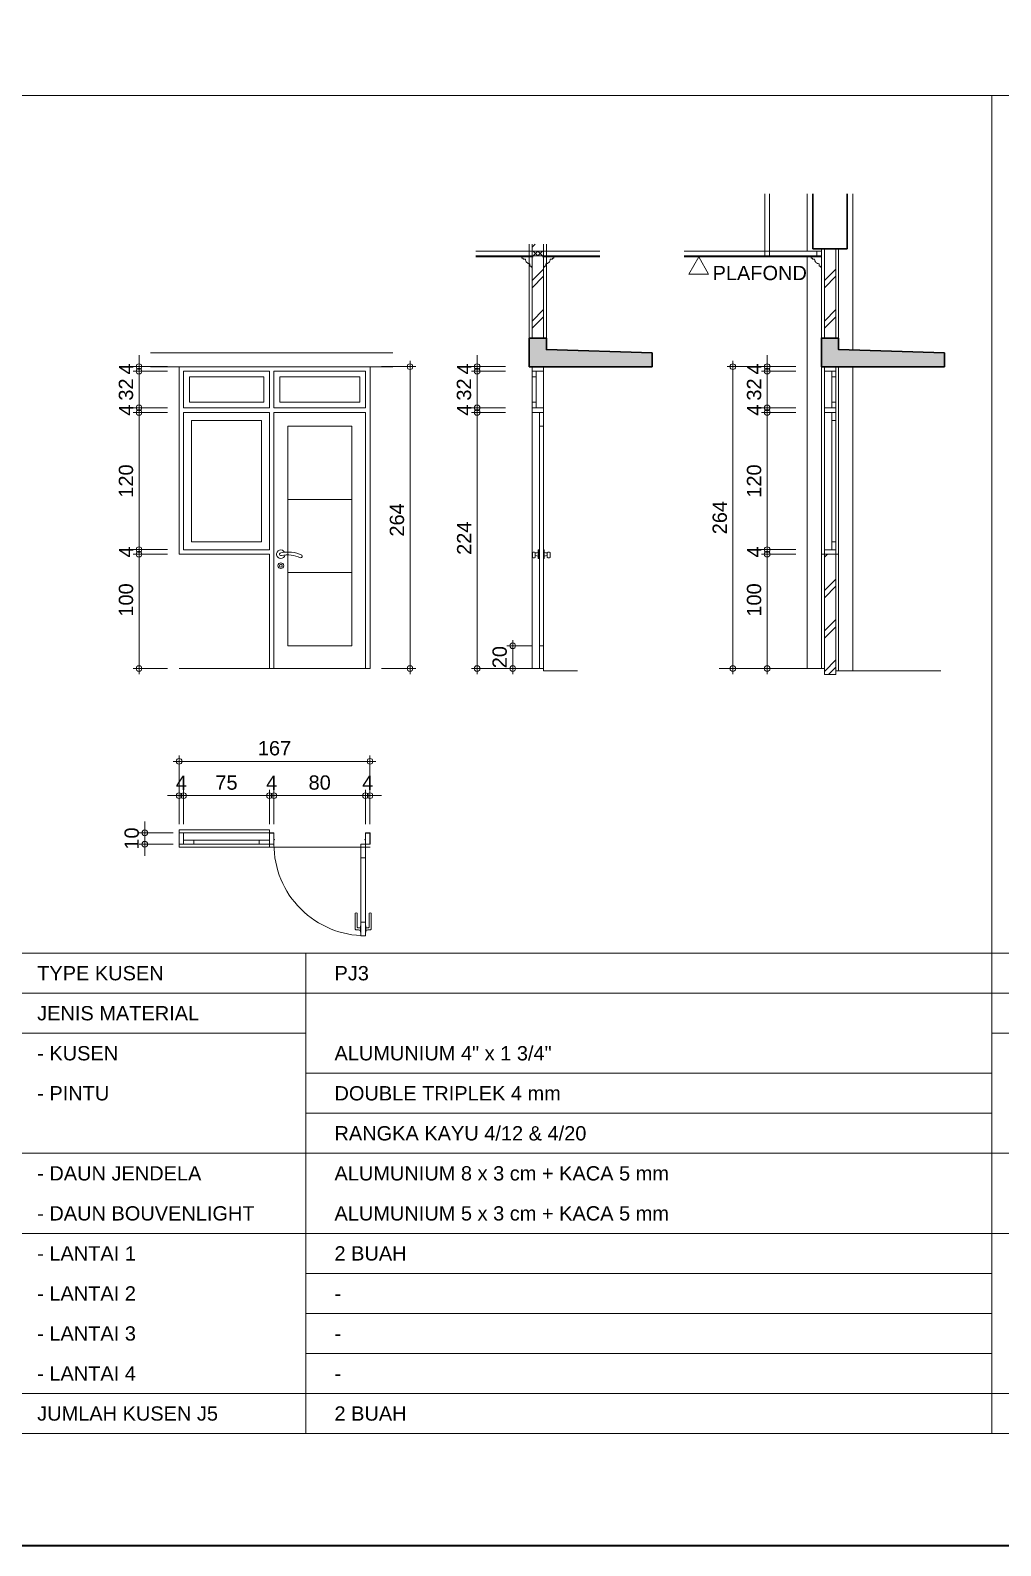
# Model space of a CAD drawing. Header units: millimetres. Extents: x -11 to 1625, y -267 to 180.
# Drawn here: x 1030.48 to 1047.45, y -46 to -19.5 of the extents above; entities that cross this region are included whole.
import ezdxf
from ezdxf.enums import TextEntityAlignment as Align

# ---------------------------------------------------------------- set-up
doc = ezdxf.new("R2010")
doc.units = ezdxf.units.MM
for name, color, linetype, lineweight in [('ars', 11, 'Continuous', 5), ('blk', 1, 'Continuous', 30), ('GRS KOP', 1, 'Continuous', 35), ('kop', 7, 'Continuous', 20), ('kus', 63, 'Continuous', 15), ('lan', 7, 'Continuous', 15), ('not', 7, 'Continuous', 20), ('PARTISI', 190, 'Continuous', 9), ('pla', 213, 'Continuous', 15), ('sol kol', 8, 'Continuous', 0), ('tem', 5, 'Continuous', 20), ('u', 6, 'Continuous', 20)]:
    doc.layers.add(name, color=color, linetype=linetype, lineweight=lineweight)
doc.styles.add('BARU', font='complex.shx')
doc.styles.add('S', font='SIMPLEX', dxfattribs={"width": 1.1})
doc.styles.get("Standard").update_dxf_attribs({"font": 'ARIALUNI.TTF'})
doc.dimstyles.new('SK 50', dxfattribs={"dimtxt": 0.25, "dimasz": 0.1, "dimexe": 0, "dimexo": 0, "dimgap": 0.1, "dimtad": 1, "dimdec": 0, "dimlfac": 50, "dimzin": 12, "dimdsep": 46, "dimtxsty": 'Standard', "dimblk": 'BULAT', "dimcen": 0.1, "dimclrd": 256, "dimclre": 256, "dimclrt": 256, "dimadec": 0, "dimazin": 3, "dimtfac": 1, "dimtdec": 0, "dimtofl": 0, "dimtmove": 0, "dimatfit": 3, "dimldrblk": 'BULAT', "dimfxl": 0, "dimtolj": 1, "dimtzin": 0, "dimlwd": -1, "dimlwe": -1, "dimarcsym": 0})

# ---------------------------------------------------------------- blocks, each defined once
blk = doc.blocks.new('kop')
at = {"layer": 'GRS KOP'}
blk.add_lwpolyline([(1, 54), (83, 54), (83, 1), (1, 1)], close=True, dxfattribs=at)
at = {"layer": 'kop', "style": 'BARU', "flags": 4}
for p, height in [((73.8, 5.4), 0.35), ((80.303, 5.382), 0.25), ((73.8, 4.9), 0.35), ((80.303, 4.882), 0.25), ((73.8, 4.4), 0.35), ((80.303, 4.382), 0.25)]:
    blk.add_attdef('-', p, '', height=height, dxfattribs=at)
at = {"layer": 'kop', "flags": 4}
for tag, p in [('AR-00', (78.057, 2.648)), ('00', (81.238, 2.647))]:
    blk.add_attdef(tag, text='', height=0.35, dxfattribs=at).set_placement(p, align=Align.MIDDLE)
blk = doc.blocks.new('BULAT')
for p, q in [((-1, 0), (1, 0)), ((0, -1), (0, 1))]:
    blk.add_line(p, q)
blk.add_circle((0, 0), 0.5)
blk = doc.blocks.new('*D1891')
at = {"layer": 'Defpoints', "color": 0, "ltscale": 0.15}
for p in [(1038.791, -26.182), (1038.291, -30.662), (1038.791, -30.662)]:
    blk.add_point(p, dxfattribs=at)
at = {"layer": 'u', "ltscale": 0.15}
for p, q in [((1038.791, -26.182), (1038.291, -26.182)), ((1038.291, -26.282), (1038.291, -30.562)), ((1038.791, -30.662), (1038.291, -30.662))]:
    blk.add_line(p, q, dxfattribs=at)
at = {"layer": 'u', "ltscale": 0.15, "xscale": 0.1, "yscale": 0.1, "zscale": 0.1}
for p, rotation in [((1038.291, -26.182), 90), ((1038.291, -30.662), 270)]:
    blk.add_blockref('BULAT', p, dxfattribs=dict(at, rotation=rotation))
at = {"layer": 'u', "ltscale": 0.15, "insert": (1038.065, -28.382), "char_height": 0.25, "attachment_point": 5, "rotation": 90}
blk.add_mtext('\\A1;224', dxfattribs=at)
blk = doc.blocks.new('*D1892')
at = {"layer": 'Defpoints', "color": 0, "ltscale": 0.15}
for p in [(1038.291, -26.182), (1038.791, -26.102), (1038.791, -26.182)]:
    blk.add_point(p, dxfattribs=at)
at = {"layer": 'u', "ltscale": 0.15}
for p, q in [((1038.291, -26.002), (1038.291, -25.902)), ((1038.791, -26.102), (1038.291, -26.102)), ((1038.791, -26.182), (1038.291, -26.182)), ((1038.291, -26.282), (1038.291, -26.382))]:
    blk.add_line(p, q, dxfattribs=at)
at = {"layer": 'u', "ltscale": 0.15, "xscale": 0.1, "yscale": 0.1, "zscale": 0.1}
for p, rotation in [((1038.291, -26.102), 270), ((1038.291, -26.182), 90)]:
    blk.add_blockref('BULAT', p, dxfattribs=dict(at, rotation=rotation))
at = {"layer": 'u', "ltscale": 0.15, "insert": (1038.066, -26.142), "char_height": 0.25, "attachment_point": 5, "rotation": 90}
blk.add_mtext('\\A1;4', dxfattribs=at)
blk = doc.blocks.new('*D1893')
at = {"layer": 'Defpoints', "color": 0, "ltscale": 0.15}
for p in [(1038.791, -25.462), (1038.291, -26.102), (1038.791, -26.102)]:
    blk.add_point(p, dxfattribs=at)
at = {"layer": 'u', "ltscale": 0.15}
for p, q in [((1038.791, -25.462), (1038.291, -25.462)), ((1038.291, -25.562), (1038.291, -26.002)), ((1038.791, -26.102), (1038.291, -26.102))]:
    blk.add_line(p, q, dxfattribs=at)
at = {"layer": 'u', "ltscale": 0.15, "xscale": 0.1, "yscale": 0.1, "zscale": 0.1}
for p, rotation in [((1038.291, -25.462), 90), ((1038.291, -26.102), 270)]:
    blk.add_blockref('BULAT', p, dxfattribs=dict(at, rotation=rotation))
at = {"layer": 'u', "ltscale": 0.15, "insert": (1038.063, -25.782), "char_height": 0.25, "attachment_point": 5, "rotation": 90}
blk.add_mtext('\\A1;32', dxfattribs=at)
blk = doc.blocks.new('*D1894')
at = {"layer": 'Defpoints', "color": 0, "ltscale": 0.15}
for p in [(1038.791, -25.382), (1038.291, -25.462), (1038.791, -25.462)]:
    blk.add_point(p, dxfattribs=at)
at = {"layer": 'u', "ltscale": 0.15}
for p, q in [((1038.291, -25.282), (1038.291, -25.182)), ((1038.791, -25.382), (1038.291, -25.382)), ((1038.791, -25.462), (1038.291, -25.462)), ((1038.291, -25.562), (1038.291, -25.662))]:
    blk.add_line(p, q, dxfattribs=at)
at = {"layer": 'u', "ltscale": 0.15, "xscale": 0.1, "yscale": 0.1, "zscale": 0.1}
for p, rotation in [((1038.291, -25.382), 270), ((1038.291, -25.462), 90)]:
    blk.add_blockref('BULAT', p, dxfattribs=dict(at, rotation=rotation))
at = {"layer": 'u', "ltscale": 0.15, "insert": (1038.066, -25.422), "char_height": 0.25, "attachment_point": 5, "rotation": 90}
blk.add_mtext('\\A1;4', dxfattribs=at)
blk = doc.blocks.new('*D1895')
at = {"layer": 'Defpoints', "color": 0, "ltscale": 0.15}
for p in [(1039.253, -30.262), (1038.914, -30.662), (1039.253, -30.662)]:
    blk.add_point(p, dxfattribs=at)
at = {"layer": 'u', "ltscale": 0.15}
for p, q in [((1039.253, -30.262), (1038.914, -30.262)), ((1038.914, -30.362), (1038.914, -30.562)), ((1039.253, -30.662), (1038.914, -30.662))]:
    blk.add_line(p, q, dxfattribs=at)
at = {"layer": 'u', "ltscale": 0.15, "xscale": 0.1, "yscale": 0.1, "zscale": 0.1}
for p, rotation in [((1038.914, -30.262), 90), ((1038.914, -30.662), 270)]:
    blk.add_blockref('BULAT', p, dxfattribs=dict(at, rotation=rotation))
at = {"layer": 'u', "ltscale": 0.15, "insert": (1038.687, -30.462), "char_height": 0.25, "attachment_point": 5, "rotation": 90}
blk.add_mtext('\\A1;20', dxfattribs=at)
blk = doc.blocks.new('*D1896')
at = {"layer": 'Defpoints', "color": 0, "ltscale": 0.15}
for p in [(1043.865, -28.662), (1043.365, -30.662), (1043.865, -30.662)]:
    blk.add_point(p, dxfattribs=at)
at = {"layer": 'u', "ltscale": 0.15}
for p, q in [((1043.865, -28.662), (1043.365, -28.662)), ((1043.365, -28.762), (1043.365, -30.562)), ((1043.865, -30.662), (1043.365, -30.662))]:
    blk.add_line(p, q, dxfattribs=at)
at = {"layer": 'u', "ltscale": 0.15, "xscale": 0.1, "yscale": 0.1, "zscale": 0.1}
for p, rotation in [((1043.365, -28.662), 90), ((1043.365, -30.662), 270)]:
    blk.add_blockref('BULAT', p, dxfattribs=dict(at, rotation=rotation))
at = {"layer": 'u', "ltscale": 0.15, "insert": (1043.137, -29.462), "char_height": 0.25, "attachment_point": 5, "rotation": 90}
blk.add_mtext('\\A1;100', dxfattribs=at)
blk = doc.blocks.new('*D1897')
at = {"layer": 'Defpoints', "color": 0, "ltscale": 0.15}
for p in [(1043.865, -28.582), (1043.365, -28.662), (1043.865, -28.662)]:
    blk.add_point(p, dxfattribs=at)
at = {"layer": 'u', "ltscale": 0.15}
for p, q in [((1043.365, -28.482), (1043.365, -28.382)), ((1043.865, -28.582), (1043.365, -28.582)), ((1043.865, -28.662), (1043.365, -28.662)), ((1043.365, -28.762), (1043.365, -28.862))]:
    blk.add_line(p, q, dxfattribs=at)
at = {"layer": 'u', "ltscale": 0.15, "xscale": 0.1, "yscale": 0.1, "zscale": 0.1}
for p, rotation in [((1043.365, -28.582), 270), ((1043.365, -28.662), 90)]:
    blk.add_blockref('BULAT', p, dxfattribs=dict(at, rotation=rotation))
at = {"layer": 'u', "ltscale": 0.15, "insert": (1043.14, -28.622), "char_height": 0.25, "attachment_point": 5, "rotation": 90}
blk.add_mtext('\\A1;4', dxfattribs=at)
blk = doc.blocks.new('*D1898')
at = {"layer": 'Defpoints', "color": 0, "ltscale": 0.15}
for p in [(1043.865, -26.182), (1043.365, -28.582), (1043.865, -28.582)]:
    blk.add_point(p, dxfattribs=at)
at = {"layer": 'u', "ltscale": 0.15}
for p, q in [((1043.865, -26.182), (1043.365, -26.182)), ((1043.365, -26.282), (1043.365, -28.482)), ((1043.865, -28.582), (1043.365, -28.582))]:
    blk.add_line(p, q, dxfattribs=at)
at = {"layer": 'u', "ltscale": 0.15, "xscale": 0.1, "yscale": 0.1, "zscale": 0.1}
for p, rotation in [((1043.365, -26.182), 90), ((1043.365, -28.582), 270)]:
    blk.add_blockref('BULAT', p, dxfattribs=dict(at, rotation=rotation))
at = {"layer": 'u', "ltscale": 0.15, "insert": (1043.137, -27.382), "char_height": 0.25, "attachment_point": 5, "rotation": 90}
blk.add_mtext('\\A1;120', dxfattribs=at)
blk = doc.blocks.new('*D1899')
at = {"layer": 'Defpoints', "color": 0, "ltscale": 0.15}
for p in [(1043.865, -25.462), (1043.365, -26.102), (1043.865, -26.102)]:
    blk.add_point(p, dxfattribs=at)
at = {"layer": 'u', "ltscale": 0.15}
for p, q in [((1043.865, -25.462), (1043.365, -25.462)), ((1043.365, -25.562), (1043.365, -26.002)), ((1043.865, -26.102), (1043.365, -26.102))]:
    blk.add_line(p, q, dxfattribs=at)
at = {"layer": 'u', "ltscale": 0.15, "xscale": 0.1, "yscale": 0.1, "zscale": 0.1}
for p, rotation in [((1043.365, -25.462), 90), ((1043.365, -26.102), 270)]:
    blk.add_blockref('BULAT', p, dxfattribs=dict(at, rotation=rotation))
at = {"layer": 'u', "ltscale": 0.15, "insert": (1043.137, -25.782), "char_height": 0.25, "attachment_point": 5, "rotation": 90}
blk.add_mtext('\\A1;32', dxfattribs=at)
blk = doc.blocks.new('*D1900')
at = {"layer": 'Defpoints', "color": 0, "ltscale": 0.15}
for p in [(1043.865, -25.382), (1043.365, -25.462), (1043.865, -25.462)]:
    blk.add_point(p, dxfattribs=at)
at = {"layer": 'u', "ltscale": 0.15}
for p, q in [((1043.365, -25.282), (1043.365, -25.182)), ((1043.865, -25.382), (1043.365, -25.382)), ((1043.865, -25.462), (1043.365, -25.462)), ((1043.365, -25.562), (1043.365, -25.662))]:
    blk.add_line(p, q, dxfattribs=at)
at = {"layer": 'u', "ltscale": 0.15, "xscale": 0.1, "yscale": 0.1, "zscale": 0.1}
for p, rotation in [((1043.365, -25.382), 270), ((1043.365, -25.462), 90)]:
    blk.add_blockref('BULAT', p, dxfattribs=dict(at, rotation=rotation))
at = {"layer": 'u', "ltscale": 0.15, "insert": (1043.14, -25.422), "char_height": 0.25, "attachment_point": 5, "rotation": 90}
blk.add_mtext('\\A1;4', dxfattribs=at)
blk = doc.blocks.new('*D1901')
at = {"layer": 'Defpoints', "color": 0, "ltscale": 0.15}
for p in [(1043.365, -26.182), (1043.865, -26.102), (1043.865, -26.182)]:
    blk.add_point(p, dxfattribs=at)
at = {"layer": 'u', "ltscale": 0.15}
for p, q in [((1043.365, -26.002), (1043.365, -25.902)), ((1043.865, -26.102), (1043.365, -26.102)), ((1043.865, -26.182), (1043.365, -26.182)), ((1043.365, -26.282), (1043.365, -26.382))]:
    blk.add_line(p, q, dxfattribs=at)
at = {"layer": 'u', "ltscale": 0.15, "xscale": 0.1, "yscale": 0.1, "zscale": 0.1}
for p, rotation in [((1043.365, -26.102), 270), ((1043.365, -26.182), 90)]:
    blk.add_blockref('BULAT', p, dxfattribs=dict(at, rotation=rotation))
at = {"layer": 'u', "ltscale": 0.15, "insert": (1043.14, -26.142), "char_height": 0.25, "attachment_point": 5, "rotation": 90}
blk.add_mtext('\\A1;4', dxfattribs=at)
blk = doc.blocks.new('PEILA')
blk.add_lwpolyline([(-0.188, -0.325), (0.188, -0.325), (0, 0)], close=True)
at = {"style": 'S', "width": 1.1, "flags": 4}
blk.add_attdef('CAT', (0.265, -0.289), '', height=0.2, dxfattribs=at)
blk = doc.blocks.new('*D1902')
at = {"layer": 'Defpoints', "color": 0, "ltscale": 0.15}
for p in [(1043.265, -25.382), (1042.765, -30.662), (1043.265, -30.662)]:
    blk.add_point(p, dxfattribs=at)
at = {"layer": 'u', "ltscale": 0.15}
for p, q in [((1043.265, -25.382), (1042.765, -25.382)), ((1042.765, -25.482), (1042.765, -30.562)), ((1043.265, -30.662), (1042.765, -30.662))]:
    blk.add_line(p, q, dxfattribs=at)
at = {"layer": 'u', "ltscale": 0.15, "xscale": 0.1, "yscale": 0.1, "zscale": 0.1}
for p, rotation in [((1042.765, -25.382), 90), ((1042.765, -30.662), 270)]:
    blk.add_blockref('BULAT', p, dxfattribs=dict(at, rotation=rotation))
at = {"layer": 'u', "ltscale": 0.15, "insert": (1042.537, -28.022), "char_height": 0.25, "attachment_point": 5, "rotation": 90}
blk.add_mtext('\\A1;264', dxfattribs=at)
blk = doc.blocks.new('*D1903')
at = {"layer": 'Defpoints', "color": 0, "ltscale": 0.15}
for p in [(1036.618, -25.382), (1036.618, -30.662), (1037.118, -30.662)]:
    blk.add_point(p, dxfattribs=at)
at = {"layer": 'u', "ltscale": 0.15}
for p, q in [((1036.618, -25.382), (1037.118, -25.382)), ((1037.118, -25.482), (1037.118, -30.562)), ((1036.618, -30.662), (1037.118, -30.662))]:
    blk.add_line(p, q, dxfattribs=at)
at = {"layer": 'u', "ltscale": 0.15, "xscale": 0.1, "yscale": 0.1, "zscale": 0.1}
for p, rotation in [((1037.118, -25.382), 90), ((1037.118, -30.662), 270)]:
    blk.add_blockref('BULAT', p, dxfattribs=dict(at, rotation=rotation))
at = {"layer": 'u', "ltscale": 0.15, "insert": (1036.891, -28.062), "char_height": 0.25, "attachment_point": 5, "rotation": 90}
blk.add_mtext('\\A1;264', dxfattribs=at)
blk = doc.blocks.new('*D1904')
at = {"layer": 'Defpoints', "color": 0, "ltscale": 0.15}
for p in [(1032.878, -28.662), (1032.378, -30.662), (1032.878, -30.662)]:
    blk.add_point(p, dxfattribs=at)
at = {"layer": 'u', "ltscale": 0.15}
for p, q in [((1032.878, -28.662), (1032.378, -28.662)), ((1032.378, -28.762), (1032.378, -30.562)), ((1032.878, -30.662), (1032.378, -30.662))]:
    blk.add_line(p, q, dxfattribs=at)
at = {"layer": 'u', "ltscale": 0.15, "xscale": 0.1, "yscale": 0.1, "zscale": 0.1}
for p, rotation in [((1032.378, -28.662), 90), ((1032.378, -30.662), 270)]:
    blk.add_blockref('BULAT', p, dxfattribs=dict(at, rotation=rotation))
at = {"layer": 'u', "ltscale": 0.15, "insert": (1032.151, -29.462), "char_height": 0.25, "attachment_point": 5, "rotation": 90}
blk.add_mtext('\\A1;100', dxfattribs=at)
blk = doc.blocks.new('*D1905')
at = {"layer": 'Defpoints', "color": 0, "ltscale": 0.15}
for p in [(1032.878, -28.582), (1032.378, -28.662), (1032.878, -28.662)]:
    blk.add_point(p, dxfattribs=at)
at = {"layer": 'u', "ltscale": 0.15}
for p, q in [((1032.378, -28.482), (1032.378, -28.382)), ((1032.878, -28.582), (1032.378, -28.582)), ((1032.878, -28.662), (1032.378, -28.662)), ((1032.378, -28.762), (1032.378, -28.862))]:
    blk.add_line(p, q, dxfattribs=at)
at = {"layer": 'u', "ltscale": 0.15, "xscale": 0.1, "yscale": 0.1, "zscale": 0.1}
for p, rotation in [((1032.378, -28.582), 270), ((1032.378, -28.662), 90)]:
    blk.add_blockref('BULAT', p, dxfattribs=dict(at, rotation=rotation))
at = {"layer": 'u', "ltscale": 0.15, "insert": (1032.153, -28.622), "char_height": 0.25, "attachment_point": 5, "rotation": 90}
blk.add_mtext('\\A1;4', dxfattribs=at)
blk = doc.blocks.new('*D1906')
at = {"layer": 'Defpoints', "color": 0, "ltscale": 0.15}
for p in [(1032.878, -26.182), (1032.378, -28.582), (1032.878, -28.582)]:
    blk.add_point(p, dxfattribs=at)
at = {"layer": 'u', "ltscale": 0.15}
for p, q in [((1032.878, -26.182), (1032.378, -26.182)), ((1032.378, -26.282), (1032.378, -28.482)), ((1032.878, -28.582), (1032.378, -28.582))]:
    blk.add_line(p, q, dxfattribs=at)
at = {"layer": 'u', "ltscale": 0.15, "xscale": 0.1, "yscale": 0.1, "zscale": 0.1}
for p, rotation in [((1032.378, -26.182), 90), ((1032.378, -28.582), 270)]:
    blk.add_blockref('BULAT', p, dxfattribs=dict(at, rotation=rotation))
at = {"layer": 'u', "ltscale": 0.15, "insert": (1032.151, -27.382), "char_height": 0.25, "attachment_point": 5, "rotation": 90}
blk.add_mtext('\\A1;120', dxfattribs=at)
blk = doc.blocks.new('*D1907')
at = {"layer": 'Defpoints', "color": 0, "ltscale": 0.15}
for p in [(1032.878, -25.462), (1032.378, -26.102), (1032.878, -26.102)]:
    blk.add_point(p, dxfattribs=at)
at = {"layer": 'u', "ltscale": 0.15}
for p, q in [((1032.878, -25.462), (1032.378, -25.462)), ((1032.378, -25.562), (1032.378, -26.002)), ((1032.878, -26.102), (1032.378, -26.102))]:
    blk.add_line(p, q, dxfattribs=at)
at = {"layer": 'u', "ltscale": 0.15, "xscale": 0.1, "yscale": 0.1, "zscale": 0.1}
for p, rotation in [((1032.378, -25.462), 90), ((1032.378, -26.102), 270)]:
    blk.add_blockref('BULAT', p, dxfattribs=dict(at, rotation=rotation))
at = {"layer": 'u', "ltscale": 0.15, "insert": (1032.151, -25.782), "char_height": 0.25, "attachment_point": 5, "rotation": 90}
blk.add_mtext('\\A1;32', dxfattribs=at)
blk = doc.blocks.new('*D1908')
at = {"layer": 'Defpoints', "color": 0, "ltscale": 0.15}
for p in [(1032.878, -25.382), (1032.378, -25.462), (1032.878, -25.462)]:
    blk.add_point(p, dxfattribs=at)
at = {"layer": 'u', "ltscale": 0.15}
for p, q in [((1032.378, -25.282), (1032.378, -25.182)), ((1032.878, -25.382), (1032.378, -25.382)), ((1032.878, -25.462), (1032.378, -25.462)), ((1032.378, -25.562), (1032.378, -25.662))]:
    blk.add_line(p, q, dxfattribs=at)
at = {"layer": 'u', "ltscale": 0.15, "xscale": 0.1, "yscale": 0.1, "zscale": 0.1}
for p, rotation in [((1032.378, -25.382), 270), ((1032.378, -25.462), 90)]:
    blk.add_blockref('BULAT', p, dxfattribs=dict(at, rotation=rotation))
at = {"layer": 'u', "ltscale": 0.15, "insert": (1032.153, -25.422), "char_height": 0.25, "attachment_point": 5, "rotation": 90}
blk.add_mtext('\\A1;4', dxfattribs=at)
blk = doc.blocks.new('*D1909')
at = {"layer": 'Defpoints', "color": 0, "ltscale": 0.15}
for p in [(1032.378, -26.182), (1032.878, -26.102), (1032.878, -26.182)]:
    blk.add_point(p, dxfattribs=at)
at = {"layer": 'u', "ltscale": 0.15}
for p, q in [((1032.378, -26.002), (1032.378, -25.902)), ((1032.878, -26.102), (1032.378, -26.102)), ((1032.878, -26.182), (1032.378, -26.182)), ((1032.378, -26.282), (1032.378, -26.382))]:
    blk.add_line(p, q, dxfattribs=at)
at = {"layer": 'u', "ltscale": 0.15, "xscale": 0.1, "yscale": 0.1, "zscale": 0.1}
for p, rotation in [((1032.378, -26.102), 270), ((1032.378, -26.182), 90)]:
    blk.add_blockref('BULAT', p, dxfattribs=dict(at, rotation=rotation))
at = {"layer": 'u', "ltscale": 0.15, "insert": (1032.153, -26.142), "char_height": 0.25, "attachment_point": 5, "rotation": 90}
blk.add_mtext('\\A1;4', dxfattribs=at)
blk = doc.blocks.new('*D1910')
at = {"layer": 'Defpoints', "color": 0, "ltscale": 0.15}
for p in [(1034.658, -32.884), (1033.158, -33.384), (1034.658, -33.384)]:
    blk.add_point(p, dxfattribs=at)
at = {"layer": 'u', "ltscale": 0.15}
for p, q in [((1033.158, -33.384), (1033.158, -32.884)), ((1033.258, -32.884), (1034.558, -32.884)), ((1034.658, -33.384), (1034.658, -32.884))]:
    blk.add_line(p, q, dxfattribs=at)
at = {"layer": 'u', "ltscale": 0.15, "xscale": 0.1, "yscale": 0.1, "zscale": 0.1, "rotation": 180}
blk.add_blockref('BULAT', (1033.158, -32.884), dxfattribs=at)
at = {"layer": 'u', "ltscale": 0.15, "xscale": 0.1, "yscale": 0.1, "zscale": 0.1}
blk.add_blockref('BULAT', (1034.658, -32.884), dxfattribs=at)
at = {"layer": 'u', "ltscale": 0.15, "insert": (1033.908, -32.657), "char_height": 0.25, "attachment_point": 5}
blk.add_mtext('\\A1;75', dxfattribs=at)
blk = doc.blocks.new('*D1911')
at = {"layer": 'Defpoints', "color": 0, "ltscale": 0.15}
for p in [(1034.738, -32.884), (1034.658, -33.384), (1034.738, -33.384)]:
    blk.add_point(p, dxfattribs=at)
at = {"layer": 'u', "ltscale": 0.15}
for p, q in [((1034.558, -32.884), (1034.458, -32.884)), ((1034.658, -33.384), (1034.658, -32.884)), ((1034.738, -33.384), (1034.738, -32.884)), ((1034.838, -32.884), (1034.938, -32.884))]:
    blk.add_line(p, q, dxfattribs=at)
at = {"layer": 'u', "ltscale": 0.15, "xscale": 0.1, "yscale": 0.1, "zscale": 0.1}
blk.add_blockref('BULAT', (1034.658, -32.884), dxfattribs=at)
at = {"layer": 'u', "ltscale": 0.15, "xscale": 0.1, "yscale": 0.1, "zscale": 0.1, "rotation": 180}
blk.add_blockref('BULAT', (1034.738, -32.884), dxfattribs=at)
at = {"layer": 'u', "ltscale": 0.15, "insert": (1034.698, -32.659), "char_height": 0.25, "attachment_point": 5}
blk.add_mtext('\\A1;4', dxfattribs=at)
blk = doc.blocks.new('*D1912')
at = {"layer": 'Defpoints', "color": 0, "ltscale": 0.15}
for p in [(1033.158, -32.884), (1033.078, -33.384), (1033.158, -33.384)]:
    blk.add_point(p, dxfattribs=at)
at = {"layer": 'u', "ltscale": 0.15}
for p, q in [((1032.978, -32.884), (1032.878, -32.884)), ((1033.078, -33.384), (1033.078, -32.884)), ((1033.158, -33.384), (1033.158, -32.884)), ((1033.258, -32.884), (1033.358, -32.884))]:
    blk.add_line(p, q, dxfattribs=at)
at = {"layer": 'u', "ltscale": 0.15, "xscale": 0.1, "yscale": 0.1, "zscale": 0.1}
blk.add_blockref('BULAT', (1033.078, -32.884), dxfattribs=at)
at = {"layer": 'u', "ltscale": 0.15, "xscale": 0.1, "yscale": 0.1, "zscale": 0.1, "rotation": 180}
blk.add_blockref('BULAT', (1033.158, -32.884), dxfattribs=at)
at = {"layer": 'u', "ltscale": 0.15, "insert": (1033.118, -32.659), "char_height": 0.25, "attachment_point": 5}
blk.add_mtext('\\A1;4', dxfattribs=at)
blk = doc.blocks.new('*D1913')
at = {"layer": 'Defpoints', "color": 0, "ltscale": 0.15}
for p in [(1032.478, -33.534), (1032.978, -33.534), (1032.978, -33.734)]:
    blk.add_point(p, dxfattribs=at)
at = {"layer": 'u', "ltscale": 0.15}
for p, q in [((1032.478, -33.434), (1032.478, -33.334)), ((1032.978, -33.534), (1032.478, -33.534)), ((1032.978, -33.734), (1032.478, -33.734)), ((1032.478, -33.834), (1032.478, -33.934))]:
    blk.add_line(p, q, dxfattribs=at)
at = {"layer": 'u', "ltscale": 0.15, "xscale": 0.1, "yscale": 0.1, "zscale": 0.1}
for p, rotation in [((1032.478, -33.534), 270), ((1032.478, -33.734), 90)]:
    blk.add_blockref('BULAT', p, dxfattribs=dict(at, rotation=rotation))
at = {"layer": 'u', "ltscale": 0.15, "insert": (1032.251, -33.634), "char_height": 0.25, "attachment_point": 5, "rotation": 90}
blk.add_mtext('\\A1;10', dxfattribs=at)
blk = doc.blocks.new('*D1914')
at = {"layer": 'Defpoints', "color": 0, "ltscale": 0.15}
for p in [(1036.338, -32.884), (1034.738, -33.384), (1036.338, -33.384)]:
    blk.add_point(p, dxfattribs=at)
at = {"layer": 'u', "ltscale": 0.15}
for p, q in [((1034.738, -33.384), (1034.738, -32.884)), ((1034.838, -32.884), (1036.238, -32.884)), ((1036.338, -33.384), (1036.338, -32.884))]:
    blk.add_line(p, q, dxfattribs=at)
at = {"layer": 'u', "ltscale": 0.15, "xscale": 0.1, "yscale": 0.1, "zscale": 0.1, "rotation": 180}
blk.add_blockref('BULAT', (1034.738, -32.884), dxfattribs=at)
at = {"layer": 'u', "ltscale": 0.15, "xscale": 0.1, "yscale": 0.1, "zscale": 0.1}
blk.add_blockref('BULAT', (1036.338, -32.884), dxfattribs=at)
at = {"layer": 'u', "ltscale": 0.15, "insert": (1035.538, -32.656), "char_height": 0.25, "attachment_point": 5}
blk.add_mtext('\\A1;80', dxfattribs=at)
blk = doc.blocks.new('*D1915')
at = {"layer": 'Defpoints', "color": 0, "ltscale": 0.15}
for p in [(1036.418, -32.884), (1036.338, -33.384), (1036.418, -33.384)]:
    blk.add_point(p, dxfattribs=at)
at = {"layer": 'u', "ltscale": 0.15}
for p, q in [((1036.238, -32.884), (1036.138, -32.884)), ((1036.338, -33.384), (1036.338, -32.884)), ((1036.418, -33.384), (1036.418, -32.884)), ((1036.518, -32.884), (1036.618, -32.884))]:
    blk.add_line(p, q, dxfattribs=at)
at = {"layer": 'u', "ltscale": 0.15, "xscale": 0.1, "yscale": 0.1, "zscale": 0.1}
blk.add_blockref('BULAT', (1036.338, -32.884), dxfattribs=at)
at = {"layer": 'u', "ltscale": 0.15, "xscale": 0.1, "yscale": 0.1, "zscale": 0.1, "rotation": 180}
blk.add_blockref('BULAT', (1036.418, -32.884), dxfattribs=at)
at = {"layer": 'u', "ltscale": 0.15, "insert": (1036.378, -32.659), "char_height": 0.25, "attachment_point": 5}
blk.add_mtext('\\A1;4', dxfattribs=at)
blk = doc.blocks.new('*D1916')
at = {"layer": 'Defpoints', "color": 0, "ltscale": 0.15}
for p in [(1036.418, -32.284), (1033.078, -32.784), (1036.418, -32.784)]:
    blk.add_point(p, dxfattribs=at)
at = {"layer": 'u', "ltscale": 0.15}
for p, q in [((1033.078, -32.784), (1033.078, -32.284)), ((1033.178, -32.284), (1036.318, -32.284)), ((1036.418, -32.784), (1036.418, -32.284))]:
    blk.add_line(p, q, dxfattribs=at)
at = {"layer": 'u', "ltscale": 0.15, "xscale": 0.1, "yscale": 0.1, "zscale": 0.1, "rotation": 180}
blk.add_blockref('BULAT', (1033.078, -32.284), dxfattribs=at)
at = {"layer": 'u', "ltscale": 0.15, "xscale": 0.1, "yscale": 0.1, "zscale": 0.1}
blk.add_blockref('BULAT', (1036.418, -32.284), dxfattribs=at)
at = {"layer": 'u', "ltscale": 0.15, "insert": (1034.748, -32.056), "char_height": 0.25, "attachment_point": 5}
blk.add_mtext('\\A1;167', dxfattribs=at)

msp = doc.modelspace()

# ---------------------------------------------------------------- hatches: boundary and pattern name
at = {"layer": 'ars'}
h = msp.add_hatch(dxfattribs=at)
h.set_pattern_fill('TEMBOK', color=256, scale=0.5)
h.set_pattern_definition([(45, (1011.36155, -124.60036), (-0.3535534, 0.3535534), []), (45, (1011.48655, -124.60036), (-0.3535534, 0.3535534), [])])
h.paths.add_polyline_path([(1039.2531041, -24.8823467), (1039.2531041, -23.2423467), (1039.4531041, -23.2423467), (1039.4531041, -24.8823467)])
h = msp.add_hatch(dxfattribs=at)
h.set_pattern_fill('TEMBOK', color=256, scale=0.5)
h.set_pattern_definition([(45, (1016.47337, -124.60036), (-0.3535534, 0.3535534), []), (45, (1016.59837, -124.60036), (-0.3535534, 0.3535534), [])])
h.paths.add_polyline_path([(1044.3649295, -24.8823467), (1044.3649295, -23.3223467), (1044.5649295, -23.3223467), (1044.5649295, -24.8823467)])
h = msp.add_hatch(dxfattribs=at)
h.set_pattern_fill('TEMBOK', color=256, scale=0.5)
h.set_pattern_definition([(45, (1016.47337, -130.02036), (-0.3535534, 0.3535534), []), (45, (1016.59837, -130.02036), (-0.3535534, 0.3535534), [])])
h.paths.add_polyline_path([(1044.3649295, -30.7623467), (1044.3649295, -28.6623467), (1044.5649295, -28.6623467), (1044.5649295, -30.7623467)])
at = {"layer": 'sol kol'}
h = msp.add_hatch(color=256, dxfattribs=at)
h.dxf.hatch_style = 1
h.paths.add_polyline_path([(1039.5031041, -24.8823467), (1039.2031041, -24.8823467), (1039.2031041, -25.3823467), (1041.3531041, -25.3823467), (1041.3531041, -25.1423467), (1039.5031041, -25.0823467)])
h = msp.add_hatch(color=256, dxfattribs=at)
h.dxf.hatch_style = 1
h.paths.add_polyline_path([(1044.6149295, -24.8823467), (1044.3149295, -24.8823467), (1044.3149295, -25.3823467), (1046.4649295, -25.3823467), (1046.4649295, -25.1423467), (1044.6149295, -25.0823467)])

# ---------------------------------------------------------------- linework, layer by layer
at = {"layer": 'ars'}
for p, q in [((1039.2531041, -23.2423467), (1039.2531041, -24.8823467)), ((1039.4531041, -23.2423467), (1039.4531041, -24.8823467)), ((1039.2731041, -23.4623467), (1038.2699154, -23.4623467)), ((1039.2731041, -23.4423467), (1039.3531041, -23.3623467)), ((1039.2731041, -23.3623467), (1039.3531041, -23.4423467)), ((1039.3531041, -23.3623467), (1039.4331041, -23.4423467)), ((1039.3531041, -23.4423467), (1039.4331041, -23.3623467)), ((1039.4331041, -23.4623467), (1040.4362927, -23.4623467)), ((1044.3149295, -23.4623467), (1041.910664, -23.4623467)), ((1044.3649295, -23.3223467), (1044.3649295, -24.8823467)), ((1044.5649295, -23.3223467), (1044.5649295, -24.8823467))]:
    msp.add_line(p, q, dxfattribs=at)
for points in [[(1039.3731041, -28.5873467), (1039.3616004, -28.5873467), (1039.3616004, -28.7373467), (1039.3731041, -28.7373467)], [(1039.4531041, -28.5873467), (1039.4646077, -28.5873467), (1039.4646077, -28.7373467), (1039.4531041, -28.7373467)], [(1044.3649295, -30.7623467), (1044.3649295, -28.6623467), (1044.5649295, -28.6623467), (1044.5649295, -30.7623467)], [(1036.2582864, -35.1575195), (1036.2496587, -35.1575195), (1036.2496587, -35.2700195), (1036.2582864, -35.2700195)], [(1036.3382864, -35.1575195), (1036.3469142, -35.1575195), (1036.3469142, -35.2700195), (1036.3382864, -35.2700195)]]:
    msp.add_lwpolyline(points, close=True, dxfattribs=at)
for points in [[(1039.2574875, -28.6328206), (1039.2574875, -28.7163842)], [(1039.3074875, -28.6328206), (1039.3074875, -28.7163842)], [(1039.3143765, -28.6388743), (1039.3074875, -28.6388743)], [(1039.3143765, -28.6858192), (1039.3074875, -28.6858192)], [(1039.5118317, -28.6388743), (1039.5187206, -28.6388743)], [(1039.5118317, -28.6858192), (1039.5187206, -28.6858192)], [(1039.5187206, -28.6328206), (1039.5187206, -28.7163842)], [(1039.5687206, -28.6328206), (1039.5687206, -28.7163842)], [(1036.1559087, -35.2172645), (1036.1559087, -34.9413308)], [(1036.1934087, -35.1854516), (1036.1934087, -34.9413308)], [(1036.4031642, -35.1854516), (1036.4031642, -34.9413308)], [(1036.4406642, -35.2172645), (1036.4406642, -34.9413308)], [(1036.2142407, -35.2320311), (1036.171574, -35.2320311)], [(1036.2259148, -35.1945311), (1036.2021709, -35.1945311)], [(1036.3706581, -35.1945311), (1036.394402, -35.1945311)], [(1036.3823321, -35.2320311), (1036.4249988, -35.2320311)]]:
    msp.add_lwpolyline(points, dxfattribs=at)
for radius in [0.05, 0.025]:
    msp.add_circle((1034.8582864, -28.8623467), radius, dxfattribs=at)
for centre, radius, start, end in [((1034.8582864, -28.6623467), 0.075, 28.82940801, 350.35403801), ((1034.8582864, -28.6623467), 0.025, 90, 296.21183583), ((1034.9832864, -29.1740284), 0.5510465, 63.91762256, 103.11116645), ((1034.9800186, -29.185215), 0.5125345, 64.13933705, 102.47219505), ((1035.2062034, -28.6974577), 0.0266789, 264.35247846, 43.48276666), ((1039.2824875, -28.662805), 0.0390393, 50.17975461, 129.82024539), ((1039.2824875, -28.6863998), 0.0390393, 230.17975461, 309.82024539), ((1039.3119602, -28.4895876), 0.1493062, 269.07273269, 289.4189203), ((1039.3119602, -28.8351059), 0.1493062, 70.5810797, 90.92726731), ((1039.5142479, -28.4895876), 0.1493062, 250.5810797, 270.92726731), ((1039.5142479, -28.8351059), 0.1493062, 89.07273269, 109.4189203), ((1039.5437206, -28.662805), 0.0390393, 50.17975461, 129.82024539), ((1039.5437206, -28.6863998), 0.0390393, 230.17975461, 309.82024539), ((1036.1746587, -34.965262), 0.0304017, 51.92142877, 128.07857123), ((1036.4219142, -34.965262), 0.0304017, 51.92142877, 128.07857123), ((1036.1902994, -35.1964736), 0.0401868, 211.15503282, 242.22772902), ((1036.2068214, -35.1812755), 0.0140478, 197.29452579, 250.66761071), ((1036.2124285, -35.3439961), 0.1119796, 70.5810797, 90.92726731), ((1036.2160925, -35.096075), 0.0989449, 275.69714016, 289.8306514), ((1036.3804803, -35.096075), 0.0989449, 250.1693486, 264.30285984), ((1036.3841443, -35.3439961), 0.1119796, 89.07273269, 109.4189203), ((1036.3897515, -35.1812755), 0.0140478, 289.33238929, 342.70547421), ((1036.4062735, -35.1964736), 0.0401868, 297.77227098, 328.84496718)]:
    msp.add_arc(centre, radius, start, end, dxfattribs=at)
at = {"layer": 'blk'}
for p, q in [((1044.1649295, -22.3623467), (1044.1649295, -23.3223467)), ((1044.7649295, -22.3623467), (1044.7649295, -23.3223467)), ((1044.1649295, -23.3223467), (1044.7649295, -23.3223467))]:
    msp.add_line(p, q, dxfattribs=at)
for points in [[(1039.5031041, -24.8823467), (1039.2031041, -24.8823467), (1039.2031041, -25.3823467), (1041.3531041, -25.3823467), (1041.3531041, -25.1423467), (1039.5031041, -25.0823467)], [(1044.6149295, -24.8823467), (1044.3149295, -24.8823467), (1044.3149295, -25.3823467), (1046.4649295, -25.3823467), (1046.4649295, -25.1423467), (1044.6149295, -25.0823467)]]:
    msp.add_lwpolyline(points, close=True, dxfattribs=at)
at = {"layer": 'kus'}
for p, q in [((1033.0782864, -28.6623467), (1033.0782864, -25.3823467)), ((1036.4182864, -30.6623467), (1036.4182864, -25.3823467)), ((1044.3649295, -25.3823467), (1044.3649295, -28.6623467)), ((1044.5649295, -25.3823467), (1044.5649295, -28.6623467)), ((1034.7382864, -26.1023467), (1034.7382864, -25.4623467)), ((1034.7382864, -25.4623467), (1036.3382864, -25.4623467)), ((1036.3382864, -26.1023467), (1036.3382864, -25.4623467)), ((1039.2531041, -25.4623467), (1039.2531041, -30.6623467)), ((1039.3231041, -25.5623467), (1039.2531041, -25.5623467)), ((1039.3231041, -25.4623467), (1039.3231041, -26.1023467)), ((1039.4531041, -25.4623467), (1039.4531041, -30.6623467)), ((1044.3649295, -25.4623467), (1044.5649295, -25.4623467)), ((1044.4949295, -25.4623467), (1044.4949295, -26.1023467)), ((1044.4949295, -25.5623467), (1044.5649295, -25.5623467)), ((1034.7382864, -26.1023467), (1036.3382864, -26.1023467)), ((1034.7382864, -30.6623467), (1034.7382864, -26.1823467)), ((1034.7382864, -26.1823467), (1036.3382864, -26.1823467)), ((1036.3382864, -30.6623467), (1036.3382864, -26.1823467)), ((1039.3231041, -26.0023467), (1039.2531041, -26.0023467)), ((1039.4531041, -26.1023467), (1039.2531041, -26.1023467)), ((1039.4531041, -26.1823467), (1039.2531041, -26.1823467)), ((1039.3831041, -26.1823467), (1039.3831041, -30.6623467)), ((1044.3649295, -26.1023467), (1044.5649295, -26.1023467)), ((1044.3649295, -26.1823467), (1044.5649295, -26.1823467)), ((1044.4949295, -26.0023467), (1044.5649295, -26.0023467)), ((1044.4949295, -26.1823467), (1044.4949295, -28.5823467)), ((1034.9782864, -30.2623467), (1034.9782864, -26.4223467)), ((1034.9782864, -26.4223467), (1036.0982864, -26.4223467)), ((1036.0982864, -30.2623467), (1036.0982864, -26.4223467)), ((1039.4531041, -26.4223467), (1039.3831041, -26.4223467)), ((1044.4949295, -26.3223467), (1044.5649295, -26.3223467)), ((1034.9782864, -27.7023467), (1036.0982864, -27.7023467)), ((1044.3649295, -28.5823467), (1044.5649295, -28.5823467)), ((1044.4949295, -28.4423467), (1044.5649295, -28.4423467)), ((1033.0782864, -28.6623467), (1034.6582864, -28.6623467)), ((1034.6582864, -28.6623467), (1034.6582864, -30.6623467)), ((1034.9782864, -28.9823467), (1036.0982864, -28.9823467)), ((1034.9782864, -30.2623467), (1036.0982864, -30.2623467)), ((1039.4531041, -30.2623467), (1039.3831041, -30.2623467)), ((1033.1582864, -33.5337695), (1034.6582864, -33.5337695)), ((1033.1582864, -33.6637695), (1034.6582864, -33.6637695)), ((1033.1582864, -33.7337695), (1034.6582864, -33.7337695)), ((1033.3382864, -33.6637695), (1033.3382864, -33.7337695)), ((1034.4782864, -33.6637695), (1034.4782864, -33.7337695))]:
    msp.add_line(p, q, dxfattribs=at)
for points in [[(1039.2531041, -25.4623467), (1039.4531041, -25.4623467), (1039.4531041, -25.3823467), (1039.2531041, -25.3823467)], [(1033.1582864, -25.4623467), (1033.1582864, -26.1023467), (1034.6582864, -26.1023467), (1034.6582864, -25.4623467)], [(1033.2582864, -25.5623467), (1033.2582864, -26.0023467), (1034.5582864, -26.0023467), (1034.5582864, -25.5623467)], [(1034.8382864, -25.5623467), (1034.8382864, -26.0023467), (1036.2382864, -26.0023467), (1036.2382864, -25.5623467)], [(1033.1582864, -26.1823467), (1033.1582864, -28.5823467), (1034.6582864, -28.5823467), (1034.6582864, -26.1823467)], [(1033.2982864, -26.3223467), (1033.2982864, -28.4423467), (1034.5182864, -28.4423467), (1034.5182864, -26.3223467)], [(1033.0782864, -33.7337695), (1033.1582864, -33.7337695), (1033.1582864, -33.5337695), (1033.0782864, -33.5337695)], [(1034.6582864, -33.5337695), (1034.7382864, -33.5337695), (1034.7382864, -33.6467574), (1034.7480631, -33.650275), (1034.7480631, -33.6537695), (1034.7382864, -33.6537695), (1034.7382864, -33.6566742), (1034.7382864, -33.7337695), (1034.6582864, -33.7337695)], [(1034.7342864, -33.5377695), (1034.6622864, -33.5377695), (1034.6622864, -33.7297695), (1034.7342864, -33.7297695)], [(1036.3285098, -33.6537695), (1036.3382864, -33.6537695), (1036.3382864, -33.6566742), (1036.3382864, -33.7337695), (1036.4182864, -33.7337695), (1036.4182864, -33.5337695), (1036.3382864, -33.5337695), (1036.3382864, -33.6467574), (1036.3285098, -33.650275)], [(1036.3422864, -33.5377695), (1036.4142864, -33.5377695), (1036.4142864, -33.7297695), (1036.3422864, -33.7297695)], [(1036.3382864, -33.7337695), (1036.2582864, -33.7337695), (1036.2582864, -33.9737695), (1036.3382864, -33.9737695)], [(1036.3382864, -35.0937695), (1036.2582864, -35.0937695), (1036.2582864, -33.9737695), (1036.3382864, -33.9737695)], [(1036.3382864, -35.3337695), (1036.2582864, -35.3337695), (1036.2582864, -35.0937695), (1036.3382864, -35.0937695)]]:
    msp.add_lwpolyline(points, close=True, dxfattribs=at)
msp.add_lwpolyline([(1034.7382864, -33.7337695, 0.4142135624), (1036.3382864, -35.3337695, 1.3032253728)], format="xyb", dxfattribs=at)
at = {"layer": 'lan'}
for p, q in [((1063.4876631, -20.6383231), (997.9151349, -20.6383231)), ((1047.2968204, -44.0383231), (1047.2968204, -20.6383231)), ((1039.2031041, -23.2423467), (1039.2031041, -24.8823467)), ((1039.5031041, -23.2423467), (1039.5031041, -24.8823467)), ((1044.3149295, -23.3223467), (1044.3149295, -24.8823467)), ((1044.6149295, -23.3223467), (1044.6149295, -24.8823467)), ((1032.5782864, -25.1423467), (1036.8182864, -25.1423467)), ((1032.5782864, -25.3823467), (1036.8182864, -25.3823467)), ((1044.3149295, -25.3823467), (1044.3149295, -30.6623467)), ((1044.6149295, -25.3823467), (1044.6149295, -30.7023467)), ((1033.0782864, -30.6623467), (1036.4182864, -30.6623467)), ((1038.2179154, -30.6623467), (1039.4531041, -30.6623467)), ((1039.4531041, -30.6623467), (1039.4531041, -30.7023467)), ((1039.4531041, -30.7023467), (1040.0468445, -30.7023467)), ((1042.5265355, -30.6623467), (1044.3649295, -30.6623467)), ((1046.4033235, -30.7023467), (1044.5649295, -30.7023467)), ((1034.6582864, -33.4837695), (1033.0782864, -33.4837695)), ((1033.0782864, -33.4837695), (1033.0782864, -33.7837695)), ((1034.6582864, -33.5337695), (1034.6582864, -33.4837695)), ((1033.0782864, -33.7837695), (1034.6582864, -33.7837695)), ((1034.6582864, -33.7837695), (1034.6582864, -33.7337695)), ((1034.6582864, -33.7837695), (1036.4182864, -33.7837695)), ((1063.4876631, -35.6383231), (997.9151349, -35.6383231)), ((1035.2968204, -44.0383231), (1035.2968204, -35.6383231)), ((1047.2968204, -36.3383231), (1030.2968204, -36.3383231)), ((1063.4876631, -36.3383231), (1047.2968204, -36.3383231)), ((1035.2968204, -37.0383231), (1030.2968204, -37.0383231)), ((1052.2968204, -37.0383231), (1047.2968204, -37.0383231)), ((1047.2968204, -37.7383231), (1035.2968204, -37.7383231)), ((1047.2968204, -38.4383231), (1035.2968204, -38.4383231)), ((1047.2968204, -39.1383231), (1030.2968204, -39.1383231)), ((1063.4876631, -39.1383231), (1047.2968204, -39.1383231)), ((1047.2968204, -40.5383231), (1030.2968204, -40.5383231)), ((1063.4876631, -40.5383231), (1047.2968204, -40.5383231)), ((1047.2968204, -41.2383231), (1035.2968204, -41.2383231)), ((1047.2968204, -41.9383231), (1035.2968204, -41.9383231)), ((1047.2968204, -42.6383231), (1035.2968204, -42.6383231)), ((1047.2968204, -43.3383231), (1030.2968204, -43.3383231)), ((1063.4876631, -43.3383231), (1047.2968204, -43.3383231)), ((1063.4876631, -44.0383231), (997.9151349, -44.0383231))]:
    msp.add_line(p, q, dxfattribs=at)
for points in [[(1039.0951041, -23.5023467), (1039.0951041, -23.4823467), (1039.0751041, -23.4823467), (1039.0751041, -23.4623467), (1039.2551041, -23.4623467), (1039.2551041, -23.6423467), (1039.2351041, -23.6423467), (1039.2351041, -23.6223467), (1039.2151041, -23.6223467), (1039.2151041, -23.5823467, -0.4142135624), (1039.1351041, -23.5023467)], [(1039.6111041, -23.5023467), (1039.6111041, -23.4823467), (1039.6311041, -23.4823467), (1039.6311041, -23.4623467), (1039.4511041, -23.4623467), (1039.4511041, -23.6423467), (1039.4711041, -23.6423467), (1039.4711041, -23.6223467), (1039.4911041, -23.6223467), (1039.4911041, -23.5823467, 0.4142135624), (1039.5711041, -23.5023467)], [(1044.1549295, -23.5023467), (1044.1549295, -23.4823467), (1044.1349295, -23.4823467), (1044.1349295, -23.4623467), (1044.3149295, -23.4623467), (1044.3149295, -23.6423467), (1044.2949295, -23.6423467), (1044.2949295, -23.6223467), (1044.2749295, -23.6223467), (1044.2749295, -23.5823467, -0.4142135624), (1044.1949295, -23.5023467)]]:
    msp.add_lwpolyline(points, format="xyb", close=True, dxfattribs=at)
at = {"layer": 'PARTISI'}
msp.add_line((1039.2731041, -23.3623467), (1039.4331041, -23.3623467), dxfattribs=at)
at = {"layer": 'pla'}
for p, q in [((1043.3249295, -22.3623467), (1043.3249295, -23.4423467)), ((1043.4049295, -22.3623467), (1043.4049295, -23.4423467)), ((1038.2699154, -23.3623467), (1040.4362927, -23.3623467)), ((1038.2699154, -23.4423467), (1040.4362927, -23.4423467)), ((1044.3149295, -23.3623467), (1041.910664, -23.3623467)), ((1044.3149295, -23.4423467), (1041.910664, -23.4423467)), ((1044.2349295, -23.3623467), (1044.2349295, -23.4423467))]:
    msp.add_line(p, q, dxfattribs=at)
at = {"layer": 'tem'}
for p, q in [((1044.0649295, -22.3623467), (1044.0649295, -23.3623467)), ((1044.8649295, -22.3623467), (1044.8649295, -25.0904548)), ((1044.0649295, -23.4623467), (1044.0649295, -30.6623467)), ((1044.8649295, -25.3823467), (1044.8649295, -30.7023467)), ((1044.6149295, -28.6623467), (1044.3149295, -28.6623467))]:
    msp.add_line(p, q, dxfattribs=at)

# ---------------------------------------------------------------- block references
at = {"layer": 'kop'}
msp.add_blockref('kop', (995.2141622, -47), dxfattribs=at)
at = {"layer": 'not'}
ref = msp.add_blockref('PEILA', (1042.1667589, -23.4623467), dxfattribs=dict(at, xscale=0.9237604307034012, yscale=0.9237604307034012, zscale=0.9237604307034012))
ref.add_attrib('CAT', 'PLAFOND', (1042.4101043, -23.8688986), dxfattribs={"layer": '0', "height": 0.25, "flags": 4})

# ---------------------------------------------------------------- texts
for s, p in [('TYPE KUSEN', (1030.5968204, -36.1133231)), ('PJ3', (1035.7968204, -36.1133231)), ('JENIS MATERIAL', (1030.5968204, -36.8133231)), ('- KUSEN', (1030.5968204, -37.5133231)), ('ALUMUNIUM 4" x 1 3/4"', (1035.7968204, -37.5133231)), ('- PINTU', (1030.5968204, -38.2133231)), ('DOUBLE TRIPLEK 4 mm ', (1035.7968204, -38.2133231)), ('RANGKA KAYU 4/12 & 4/20', (1035.7968204, -38.9133231)), ('- DAUN JENDELA', (1030.5968204, -39.6133231)), ('ALUMUNIUM 8 x 3 cm + KACA 5 mm', (1035.7968204, -39.6133231)), ('- DAUN BOUVENLIGHT', (1030.5968204, -40.3133231)), ('ALUMUNIUM 5 x 3 cm + KACA 5 mm', (1035.7968204, -40.3133231)), ('- LANTAI 1', (1030.5968204, -41.0133231)), ('2 BUAH', (1035.7968204, -41.0133231)), ('- LANTAI 2', (1030.5968204, -41.7133231)), ('-', (1035.7968204, -41.7133231)), ('- LANTAI 3', (1030.5968204, -42.4133231)), ('-', (1035.7968204, -42.4133231)), ('- LANTAI 4', (1030.5968204, -43.1133231)), ('-', (1035.7968204, -43.1133231)), ('JUMLAH KUSEN J5', (1030.5968204, -43.8133231)), ('2 BUAH', (1035.7968204, -43.8133231))]:
    msp.add_text(s, height=0.25, dxfattribs=at).set_placement(p)

# ---------------------------------------------------------------- dimensions: what is measured, and where the dimension line sits
at = {"layer": 'u', "ltscale": 0.15}
for base, p1, p2, angle, picture, middle in [((1032.3782864, -26.1023467), (1032.8782864, -25.4623467), (1032.8782864, -26.1023467), 270, '*D1907', (1032.3782864, -25.7823467)), ((1032.3782864, -25.4623467), (1032.8782864, -25.3823467), (1032.8782864, -25.4623467), 270, '*D1908', (1032.3782864, -25.4223467)), ((1037.1182864, -30.6623467), (1036.6182864, -25.3823467), (1036.6182864, -30.6623467), 270, '*D1903', (1037.1182864, -28.0623467)), ((1038.2907079, -26.1023467), (1038.7907079, -25.4623467), (1038.7907079, -26.1023467), 270, '*D1893', (1038.2907079, -25.7823467)), ((1038.2907079, -25.4623467), (1038.7907079, -25.3823467), (1038.7907079, -25.4623467), 270, '*D1894', (1038.2907079, -25.4223467)), ((1042.7649295, -30.6623467), (1043.2649295, -25.3823467), (1043.2649295, -30.6623467), 270, '*D1902', (1042.7649295, -28.0223467)), ((1043.3649295, -26.1023467), (1043.8649295, -25.4623467), (1043.8649295, -26.1023467), 270, '*D1899', (1043.3649295, -25.7823467)), ((1043.3649295, -25.4623467), (1043.8649295, -25.3823467), (1043.8649295, -25.4623467), 270, '*D1900', (1043.3649295, -25.4223467)), ((1032.3782864, -26.1823467), (1032.8782864, -26.1023467), (1032.8782864, -26.1823467), 270, '*D1909', (1032.3782864, -26.1423467)), ((1038.2907079, -26.1823467), (1038.7907079, -26.1023467), (1038.7907079, -26.1823467), 270, '*D1892', (1038.2907079, -26.1423467)), ((1043.3649295, -26.1823467), (1043.8649295, -26.1023467), (1043.8649295, -26.1823467), 270, '*D1901', (1043.3649295, -26.1423467)), ((1032.3782864, -28.5823467), (1032.8782864, -26.1823467), (1032.8782864, -28.5823467), 270, '*D1906', (1032.3782864, -27.3823467)), ((1038.2907079, -30.6623467), (1038.7907079, -26.1823467), (1038.7907079, -30.6623467), 270, '*D1891', (1038.2907079, -28.3823467)), ((1043.3649295, -28.5823467), (1043.8649295, -26.1823467), (1043.8649295, -28.5823467), 270, '*D1898', (1043.3649295, -27.3823467)), ((1032.3782864, -30.6623467), (1032.8782864, -28.6623467), (1032.8782864, -30.6623467), 270, '*D1904', (1032.3782864, -29.4623467)), ((1032.3782864, -28.6623467), (1032.8782864, -28.5823467), (1032.8782864, -28.6623467), 270, '*D1905', (1032.3782864, -28.6223467)), ((1043.3649295, -30.6623467), (1043.8649295, -28.6623467), (1043.8649295, -30.6623467), 270, '*D1896', (1043.3649295, -29.4623467)), ((1043.3649295, -28.6623467), (1043.8649295, -28.5823467), (1043.8649295, -28.6623467), 270, '*D1897', (1043.3649295, -28.6223467)), ((1038.914444, -30.6623467), (1039.2531041, -30.2623467), (1039.2531041, -30.6623467), 270, '*D1895', (1038.914444, -30.4623467)), ((1032.4782864, -33.5337695), (1032.9782864, -33.7337695), (1032.9782864, -33.5337695), 90, '*D1913', (1032.4782864, -33.6337695))]:
    dim = msp.add_linear_dim(base=base, p1=p1, p2=p2, angle=angle, dimstyle='SK 50', dxfattribs=at)
    dim.commit()
    dim.dimension.update_dxf_attribs({"geometry": picture, "text_midpoint": middle, "dimtype": 160})
for base, p1, p2, picture, middle in [((1036.4182864, -32.2837695), (1033.0782864, -32.7837695), (1036.4182864, -32.7837695), '*D1916', (1034.7482864, -32.2837695)), ((1033.1582864, -32.8837695), (1033.0782864, -33.3837695), (1033.1582864, -33.3837695), '*D1912', (1033.1182864, -32.8837695)), ((1034.6582864, -32.8837695), (1033.1582864, -33.3837695), (1034.6582864, -33.3837695), '*D1910', (1033.9082864, -32.8837695)), ((1034.7382864, -32.8837695), (1034.6582864, -33.3837695), (1034.7382864, -33.3837695), '*D1911', (1034.6982864, -32.8837695)), ((1036.3382864, -32.8837695), (1034.7382864, -33.3837695), (1036.3382864, -33.3837695), '*D1914', (1035.5382864, -32.8837695)), ((1036.4182864, -32.8837695), (1036.3382864, -33.3837695), (1036.4182864, -33.3837695), '*D1915', (1036.3782864, -32.8837695))]:
    dim = msp.add_linear_dim(base=base, p1=p1, p2=p2, dimstyle='SK 50', dxfattribs=at)
    dim.commit()
    dim.dimension.update_dxf_attribs({"geometry": picture, "text_midpoint": middle, "dimtype": 160})

doc.saveas('drawing.dxf')
